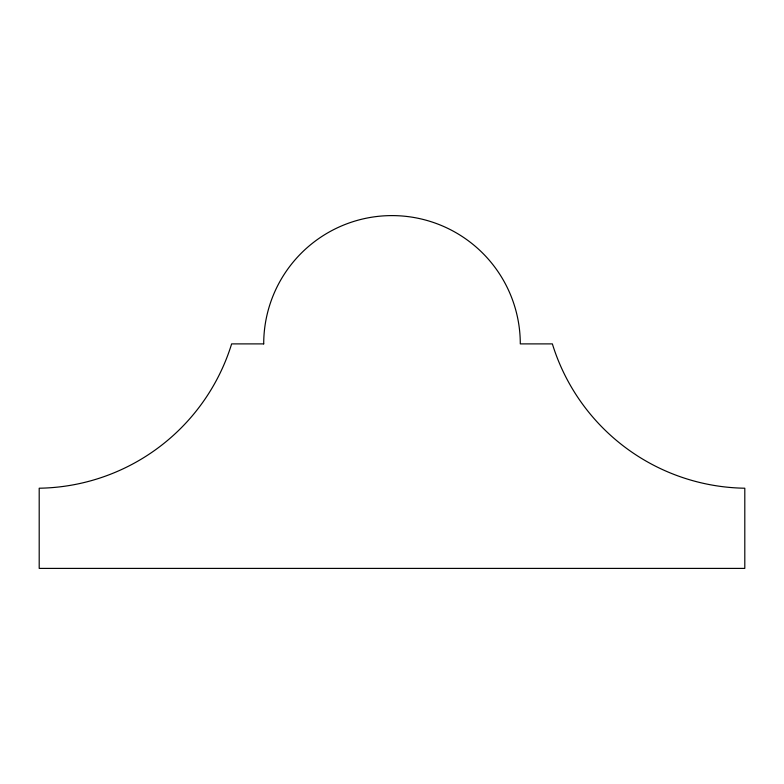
<?xml version="1.0" encoding="UTF-8"?>
<svg xmlns="http://www.w3.org/2000/svg" width="784" height="784" viewBox="0 0 784 784"><rect width="100%" height="100%" fill="white"/><g stroke="black" fill="none" stroke-linecap="round" stroke-linejoin="round"><path stroke-width="1.18" d="M263.708 343.892L231.633 343.892A204.614 204.614 0 0 1 39.2 488.216L39.2 568.4L744.8 568.4L744.8 488.216A204.614 204.614 0 0 1 552.367 343.892L520.292 343.892A128.292 128.292 0 0 0 392 215.6A128.292 128.292 0 0 0 263.708 343.892"/></g></svg>
